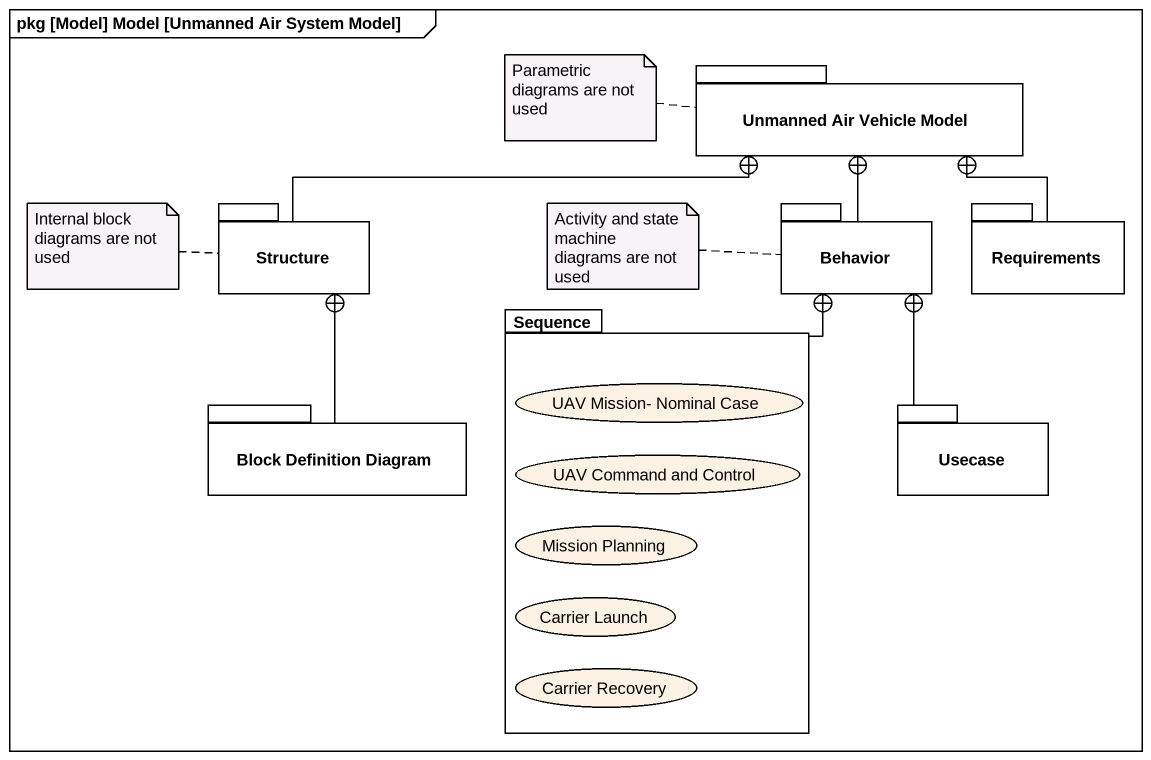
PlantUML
@startuml
mainframe pkg [Model] Model [Unmanned Air System Model]
package "Unmanned Air Vehicle Model" as Unmanned_Air_Vehicle_Model {
}
package Structure {
}
package Behavior {
}
package Requirements {
}
package Sequence {
  usecase "UAV Mission- Nominal Case" as UAV_Mission_Nominal_Case
  usecase "UAV Command and Control" as UAV_Command_and_Control
  usecase "Mission Planning" as Mission_Planning
  usecase "Carrier Launch" as Carrier_Launch
  usecase "Carrier Recovery" as Carrier_Recovery
}
package "Block Definition Diagram" as Block_Definition_Diagram {
}
package "Usecase" as Usecase_ {
}
Structure -right-+ Unmanned_Air_Vehicle_Model
Behavior -up-+ Unmanned_Air_Vehicle_Model
Requirements -up-+ Unmanned_Air_Vehicle_Model
Sequence -up-+ Behavior
Block_Definition_Diagram -up-+ Structure
Usecase_ -up-+ Behavior
note left of Unmanned_Air_Vehicle_Model : Parametric diagrams are not used
note left of Structure : Internal block diagrams are not used
note left of Behavior : Activity and state machine diagrams are not used
@enduml
